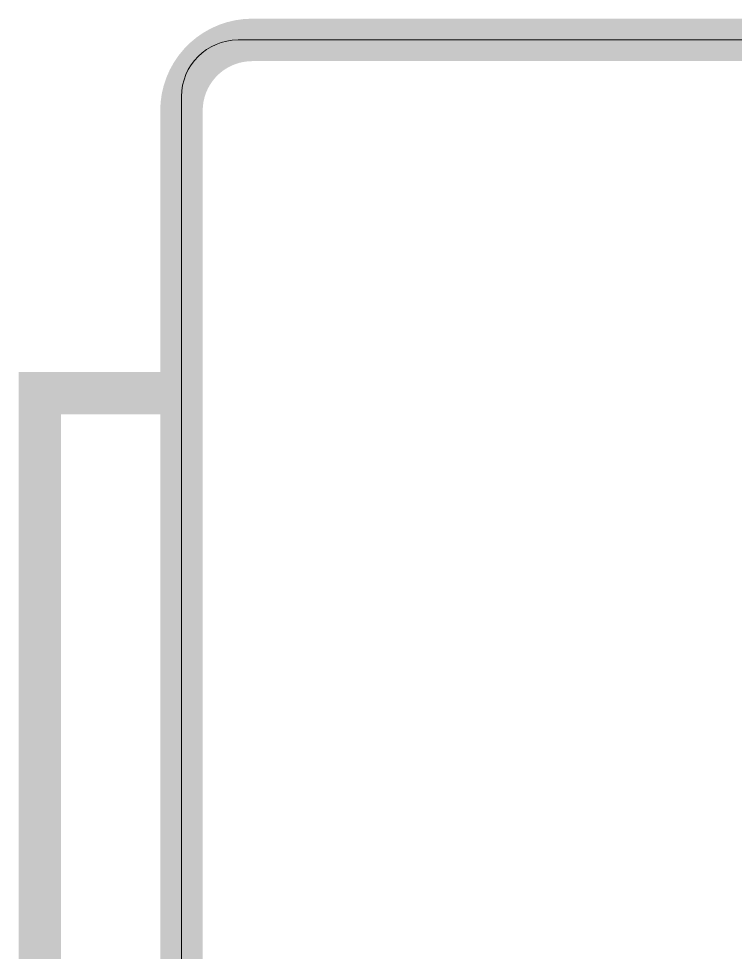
# Model space of a CAD drawing. Header units: metres. Extents: x 8 to 2416, y -346 to 476.
# Drawn here: x 221.747 to 222.253, y -241.231 to -240.571 of the extents above; entities that cross this region are included whole.
import ezdxf

# ---------------------------------------------------------------- set-up
doc = ezdxf.new("R2010")
doc.units = ezdxf.units.M
doc.linetypes.add('0', pattern=[0])
doc.layers.get('0').update_dxf_attribs({"color": 250, "linetype": '0', "lineweight": 20})
doc.layers.add('A-WALL', color=250, linetype='Continuous', lineweight=20)
doc.layers.add('baños', color=140, linetype='Continuous', lineweight=0)
doc.layers.add('REVESTIMIENTO EXTERIOR', color=7, linetype='Continuous', lineweight=5, true_color=0xffdebd)
doc.styles.get("Standard").update_dxf_attribs({"font": 'arial.ttf', "height": 0.1875})

# ---------------------------------------------------------------- blocks, each defined once
blk = doc.blocks.new('PL BASE 2N NASAS 09')
at = {"layer": 'A-WALL'}
for p, q in [((171.93755, -21.56171), (173.90755, -21.56171)), ((171.89755, -21.60171), (171.89755, -22.62081))]:
    blk.add_line(p, q, dxfattribs=at)
blk.add_arc((171.93755, -21.60171), 0.04, 90, 180, dxfattribs=at)
at = {"layer": 'baños', "linetype": 'Continuous', "flags": 8}
for tag, p in [('MODELNUMBER', (167.1329, -5.63062, 0)), ('TRADENAME', (167.1329, -5.63066, 0)), ('PRODUCT', (167.1329, -5.6307, 0)), ('MATERIAL', (167.1329, -5.63074, 0)), ('MODELNUMBER', (168.30765, -5.63062, 0)), ('TRADENAME', (168.30765, -5.63066, 0)), ('PRODUCT', (168.30765, -5.6307, 0)), ('MATERIAL', (168.30765, -5.63074, 0))]:
    blk.add_attdef(tag, p, '', height=0.0000254, rotation=180.00008, dxfattribs=at)
blk = doc.blocks.new('PL MUEBLES 2N NASAS 09')
blk.add_blockref('PL BASE 2N NASAS 09', (49.91428, 62.71701))

msp = doc.modelspace()

# ---------------------------------------------------------------- linework, layer by layer
at = {"layer": 'REVESTIMIENTO EXTERIOR', "color": 30, "true_color": 0xf8991e, "const_width": 0.03}
for points in [[(221.91182, -240.58631, 0.414214), (221.86182, -240.63631), (221.86182, -241.68541), (221.87458, -241.68541)], [(223.91264, -241.6747), (223.913, -240.64463, 0.376555), (223.86182, -240.58631), (221.91182, -240.58631)]]:
    msp.add_lwpolyline(points, format="xyb", dxfattribs=at)
msp.add_lwpolyline([(221.86182, -240.83586), (221.76182, -240.83586), (221.76182, -241.43586), (221.86182, -241.43586)], dxfattribs=at)

# ---------------------------------------------------------------- block references
at = {"layer": 'REVESTIMIENTO EXTERIOR', "color": 30, "true_color": 0xf8991e}
msp.add_blockref('PL MUEBLES 2N NASAS 09', (0.05, -281.74161), dxfattribs=at)

doc.saveas('drawing.dxf')
